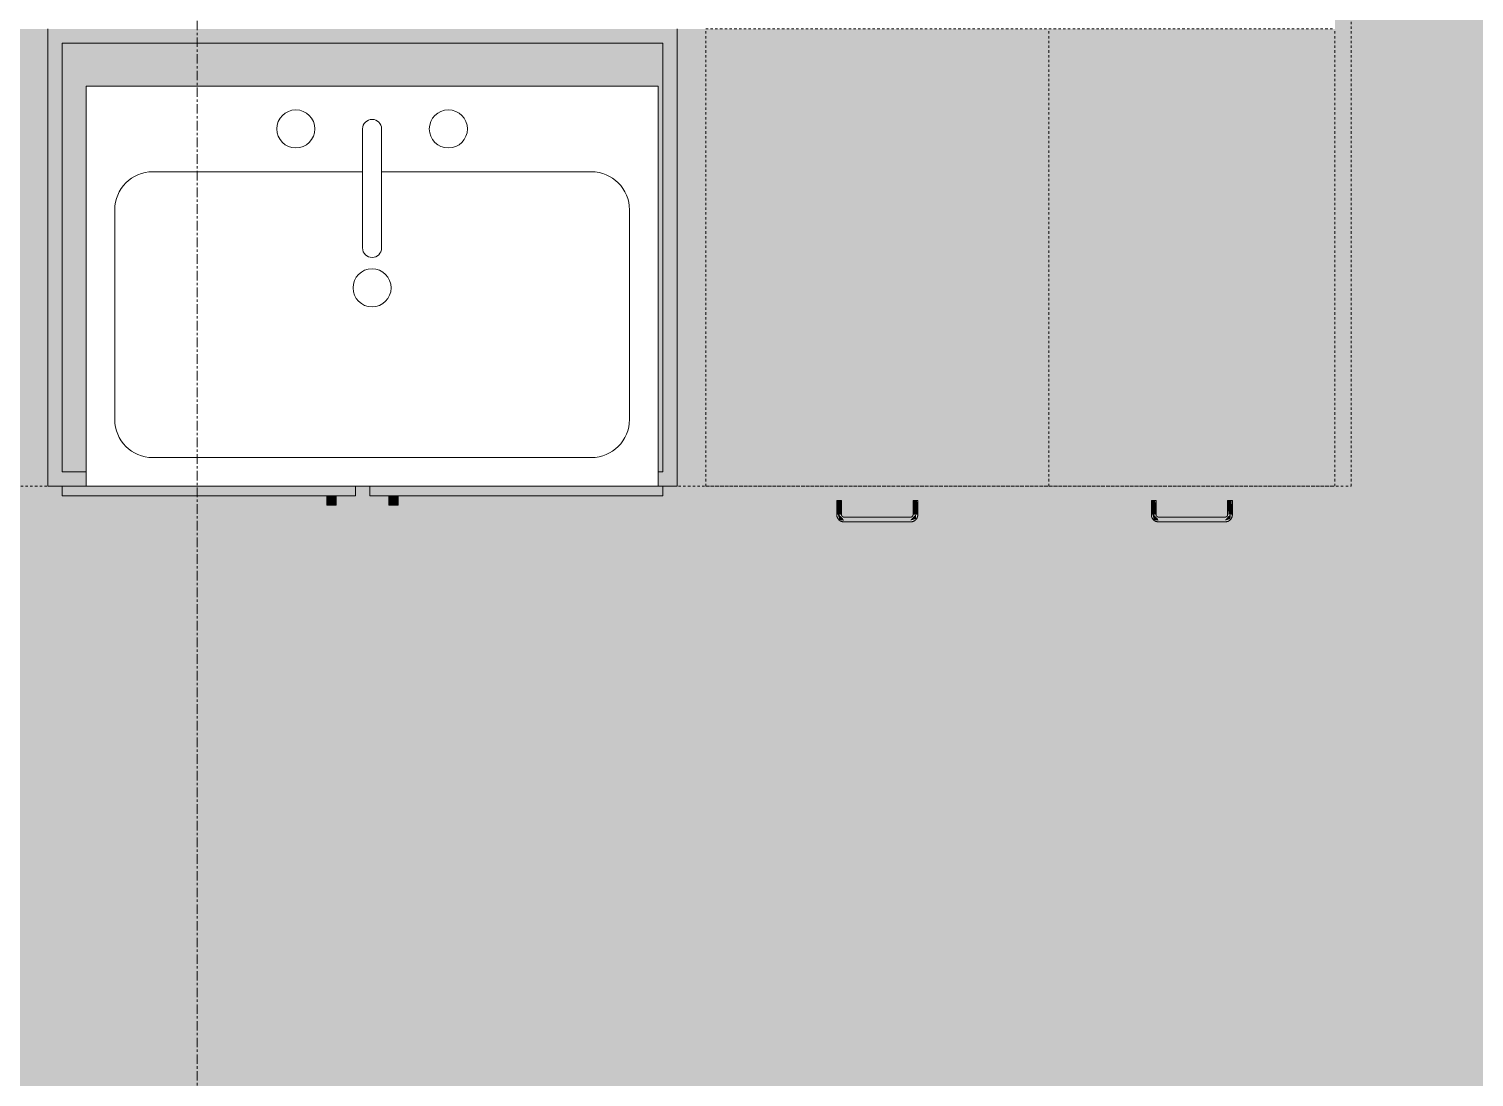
# Model space of a CAD drawing. Header units: inches. Extents: x -4218 to -1814, y 9706 to 12426.
# Drawn here: x -2182.2 to -2106.3, y 10631.7 to 10686.8 of the extents above; entities that cross this region are included whole.
import ezdxf

# ---------------------------------------------------------------- set-up
doc = ezdxf.new("R2010")
doc.units = ezdxf.units.IN
doc.header["$MEASUREMENT"] = 0
doc.linetypes.add('Dash', pattern=[0.25, 0.125, -0.125])
doc.linetypes.add('Grid Line 1_2_', pattern=[0.875, 0.5, -0.125, 0.125, -0.125])
for name, color, linetype, lineweight in [('0-1', 7, 'Continuous', 5), ('0-2', 10, 'Continuous', 13), ('A-AREA-PATT-2', 9, 'Continuous', 9), ('P-SANR-FIXT-2', 7, 'Continuous', 9), ('Q-CASE', 31, 'Continuous', 9), ('Q-CASE-1', 9, 'Continuous', 9), ('Q-CASE-3', 7, 'Continuous', 9), ('Q-CASE-HDLN-1', 7, 'Dash', 9), ('Q-CASE-HDLN-2', 31, 'Continuous', 9), ('S-GRID-1', 1, 'Grid Line 1_2_', 9)]:
    doc.layers.add(name, color=color, linetype=linetype, lineweight=lineweight)

# ---------------------------------------------------------------- blocks, each defined once
blk = doc.blocks.new('Sink Kitchen-Single - 30_ x 21_-366345-FLOOR PLAN - 3RD FLOOR')
at = {"layer": 'P-SANR-FIXT-2'}
for p, q in [((15.618, 10.592), (-14.382, 10.592)), ((-14.382, 10.592), (-14.382, -10.408)), ((15.618, -10.408), (15.618, 10.592)), ((0.118, 8.342), (0.118, 2.092)), ((1.118, 8.342), (1.118, 2.092)), ((0.118, 6.092), (-10.882, 6.092)), ((12.118, 6.092), (1.118, 6.092)), ((-12.882, 4.092), (-12.882, -6.908)), ((14.118, -6.908), (14.118, 4.092)), ((-10.882, -8.908), (12.118, -8.908)), ((-14.382, -10.408), (15.618, -10.408))]:
    blk.add_line(p, q, dxfattribs=at)
for centre, radius, start, end in [((-3.382, 8.342), 1, 360, 180), ((4.618, 8.342), 1, 360, 180), ((-3.382, 8.342), 1, 180, 0), ((0.618, 8.342), 0.5, 360, 180), ((4.618, 8.342), 1, 180, 360), ((-10.882, 4.092), 2, 90, 180), ((12.118, 4.092), 2, 360, 90), ((0.618, 2.092), 0.5, 180, 0), ((0.618, 0), 1, 360, 180), ((0.618, 0), 1, 180, 0), ((-10.882, -6.908), 2, 180, 270), ((12.118, -6.908), 2, 270, 0)]:
    blk.add_arc(centre, radius, start, end, dxfattribs=at)
blk = doc.blocks.new('OD_CW_Countertop - OD_CW_Countertop-2488713-FLOOR PLAN - 3RD FLOOR')
at = {"layer": 'Q-CASE-HDLN-1'}
for p, q in [((138.273, -19.375), (138.273, 24)), ((0.738, -19.375), (138.273, -19.375))]:
    blk.add_line(p, q, dxfattribs=at)
blk = doc.blocks.new('Vanity Cabinet-Double Door - 33_-V117-FLOOR PLAN - 3RD FLOOR')
at = {"layer": 'Q-CASE-1'}
for points in [[(0.363, 24.5), (-15.012, 24.5), (-15.012, 24), (0.363, 24)], [(-1.137, 25), (-1.137, 24.5), (-0.637, 24.5), (-0.637, 25)], [(15.238, 24.5), (1.113, 24.5), (1.113, 24), (16.488, 24), (16.488, 24.5)], [(2.113, 25), (2.113, 24.5), (2.613, 24.5), (2.613, 25)], [(-15.762, 24), (-15.762, 0), (-15.012, 0.75), (-15.012, 23.25)], [(17.238, 24), (16.488, 23.25), (16.488, 0.75), (17.238, 0), (17.238, 23.25)], [(16.488, 23.25), (15.238, 23.25), (15.238, 3), (-14.762, 3), (-14.762, 23.25), (-15.012, 23.25), (-15.012, 0.75), (16.488, 0.75), (16.488, 16.332)], [(16.488, 0.75), (-15.012, 0.75), (-15.762, 0), (17.238, 0), (17.131, 0.107)]]:
    blk.add_hatch(color=256, dxfattribs=at).paths.add_polyline_path(points, flags=0)
h = blk.add_hatch(color=256, dxfattribs=at)
h.paths.add_polyline_path([(-14.762, 24), (-15.762, 24), (-15.012, 23.25), (-14.762, 23.25)], flags=0)
h.paths.add_polyline_path([(17.131, 24), (15.238, 24), (15.238, 23.25), (16.488, 23.25), (17.238, 24)], flags=0)
at = {"layer": 'Q-CASE-3'}
for p, q in [((-15.012, 24.5), (0.363, 24.5)), ((-15.012, 24.5), (-15.012, 24)), ((-1.137, 25), (-0.637, 25)), ((-1.137, 24.5), (-1.137, 25)), ((-0.637, 25), (-0.637, 24.5)), ((0.363, 24), (0.363, 24.5)), ((1.113, 24.5), (16.488, 24.5)), ((1.113, 24.5), (1.113, 24)), ((2.113, 25), (2.613, 25)), ((2.113, 24.5), (2.113, 25)), ((2.613, 25), (2.613, 24.5)), ((16.488, 24), (16.488, 24.5)), ((-15.762, 24), (-15.762, 0)), ((-14.762, 24), (-15.762, 24)), ((-14.762, 24), (-15.762, 24)), ((-15.762, 24), (-15.762, 0)), ((17.238, 24), (15.238, 24)), ((17.238, 24), (15.238, 24)), ((17.238, 0), (17.238, 24)), ((17.238, 0), (17.238, 24)), ((-14.762, 23.25), (-15.012, 23.25)), ((-15.012, 23.25), (-15.012, 0.75)), ((16.488, 23.25), (15.238, 23.25)), ((16.488, 0.75), (16.488, 23.25)), ((-15.012, 0.75), (16.488, 0.75))]:
    blk.add_line(p, q, dxfattribs=at)
blk = doc.blocks.new('Drawer_Base_Cabinet_3_drawer_12205 - 18_-V118-FLOOR PLAN - 3RD FLOOR')
at = {"layer": 'Q-CASE'}
for points in [[(-1.012, 25.812), (-1.286, 25.72), (-1.295, 25.5), (-1.23, 25.528), (-1.012, 25.75), (-1.012, 25.782)], [(1.922, 25.875), (-1.012, 25.838), (-1.012, 25.625), (2.488, 25.662), (2.488, 25.875), (2.138, 25.875)], [(2.488, 25.812), (2.516, 25.717), (2.738, 25.5), (2.8, 25.5), (2.738, 25.768), (2.648, 25.784)], [(-1.325, 25.5), (-1.383, 25.5), (-1.351, 24.75), (-1.142, 24.75), (-1.174, 25.5), (-1.295, 25.5)], [(2.858, 25.5), (2.617, 25.5), (2.649, 24.75), (2.858, 24.75), (2.858, 25.402)]]:
    blk.add_hatch(color=256, dxfattribs=at).paths.add_polyline_path(points, flags=0)
at = {"layer": 'Q-CASE-HDLN-1'}
for p, q in [((9.738, 24), (-8.262, 24)), ((-8.262, 24), (-8.262, 0)), ((9.738, 24), (9.738, 0)), ((9.738, 0), (-8.262, 0))]:
    blk.add_line(p, q, dxfattribs=at)
at = {"layer": 'Q-CASE-HDLN-2'}
for p, q in [((2.488, 25.875), (-1.012, 25.875)), ((-1.387, 25.5), (-1.387, 24.75)), ((-1.387, 25.5), (-1.387, 24.75)), ((-1.387, 25.5), (-1.387, 24.75)), ((-1.137, 24.75), (-1.137, 25.5)), ((-1.137, 24.75), (-1.137, 25.5)), ((-1.137, 24.75), (-1.137, 25.5)), ((-1.012, 25.625), (2.488, 25.625)), ((2.613, 25.5), (2.613, 24.75)), ((2.613, 25.5), (2.613, 24.75)), ((2.613, 25.5), (2.613, 24.75)), ((2.863, 24.75), (2.863, 25.5)), ((2.863, 24.75), (2.863, 25.5)), ((2.863, 24.75), (2.863, 25.5)), ((-1.387, 24.75), (-1.383, 24.75)), ((-1.383, 24.75), (-1.387, 24.75)), ((-1.387, 24.75), (-1.383, 24.75)), ((-1.383, 24.75), (-1.387, 24.75)), ((-1.387, 24.75), (-1.383, 24.75)), ((-1.137, 24.75), (-1.387, 24.75)), ((-1.142, 24.75), (-1.137, 24.75)), ((-1.137, 24.75), (-1.142, 24.75)), ((-1.142, 24.75), (-1.137, 24.75)), ((-1.137, 24.75), (-1.142, 24.75)), ((-1.142, 24.75), (-1.137, 24.75)), ((2.617, 24.75), (2.613, 24.75)), ((2.613, 24.75), (2.617, 24.75)), ((2.617, 24.75), (2.613, 24.75)), ((2.613, 24.75), (2.617, 24.75)), ((2.863, 24.75), (2.613, 24.75)), ((2.613, 24.75), (2.617, 24.75)), ((2.863, 24.75), (2.858, 24.75)), ((2.858, 24.75), (2.863, 24.75)), ((2.863, 24.75), (2.858, 24.75)), ((2.858, 24.75), (2.863, 24.75)), ((2.858, 24.75), (2.863, 24.75))]:
    blk.add_line(p, q, dxfattribs=at)
at = {"layer": 'Q-CASE-HDLN-2', "flags": 128}
for points in [[(-1.012, 25.875), (-1.027, 25.875), (-1.042, 25.874), (-1.057, 25.872), (-1.072, 25.87), (-1.087, 25.868), (-1.101, 25.864), (-1.116, 25.86), (-1.13, 25.856), (-1.144, 25.851), (-1.158, 25.845), (-1.172, 25.839), (-1.185, 25.833), (-1.199, 25.825), (-1.211, 25.818), (-1.224, 25.81), (-1.236, 25.801), (-1.248, 25.792), (-1.26, 25.782), (-1.271, 25.772), (-1.281, 25.761), (-1.292, 25.75), (-1.301, 25.739), (-1.311, 25.727), (-1.319, 25.715), (-1.328, 25.703), (-1.336, 25.69), (-1.343, 25.677), (-1.35, 25.663), (-1.356, 25.65), (-1.362, 25.636), (-1.367, 25.622), (-1.372, 25.608), (-1.376, 25.593), (-1.379, 25.578), (-1.382, 25.564), (-1.384, 25.549), (-1.386, 25.534), (-1.387, 25.519), (-1.387, 25.504), (-1.387, 25.5)], [(-1.012, 25.875), (-1.027, 25.875), (-1.042, 25.874), (-1.057, 25.872), (-1.072, 25.87), (-1.087, 25.868), (-1.101, 25.864), (-1.116, 25.86), (-1.13, 25.856), (-1.144, 25.851), (-1.158, 25.845), (-1.172, 25.839), (-1.185, 25.833), (-1.199, 25.825), (-1.211, 25.818), (-1.224, 25.81), (-1.236, 25.801), (-1.248, 25.792), (-1.26, 25.782), (-1.271, 25.772)], [(-1.012, 25.875), (-1.027, 25.875), (-1.042, 25.874), (-1.057, 25.872), (-1.072, 25.87), (-1.087, 25.868), (-1.101, 25.864), (-1.116, 25.86), (-1.13, 25.856), (-1.144, 25.851), (-1.158, 25.845), (-1.172, 25.839), (-1.185, 25.833), (-1.199, 25.825), (-1.211, 25.818), (-1.224, 25.81), (-1.236, 25.801), (-1.248, 25.792), (-1.26, 25.782), (-1.271, 25.772)], [(2.738, 25.779), (2.727, 25.789), (2.715, 25.798), (2.703, 25.807), (2.69, 25.816), (2.678, 25.823), (2.664, 25.831), (2.651, 25.838), (2.637, 25.844), (2.624, 25.85), (2.61, 25.855), (2.595, 25.859), (2.581, 25.863), (2.566, 25.867), (2.551, 25.87), (2.537, 25.872), (2.522, 25.873), (2.507, 25.875), (2.492, 25.875), (2.488, 25.875)], [(2.738, 25.779), (2.727, 25.789), (2.715, 25.798), (2.703, 25.807), (2.69, 25.816), (2.678, 25.823), (2.664, 25.831), (2.651, 25.838), (2.637, 25.844), (2.624, 25.85), (2.61, 25.855), (2.595, 25.859), (2.581, 25.863), (2.566, 25.867), (2.551, 25.87), (2.537, 25.872), (2.522, 25.873), (2.507, 25.875), (2.492, 25.875), (2.488, 25.875)], [(2.863, 25.5), (2.862, 25.515), (2.862, 25.53), (2.86, 25.545), (2.858, 25.56), (2.855, 25.575), (2.852, 25.589), (2.848, 25.604), (2.844, 25.618), (2.839, 25.632), (2.833, 25.646), (2.827, 25.66), (2.82, 25.673), (2.813, 25.686), (2.805, 25.699), (2.797, 25.712), (2.788, 25.724), (2.779, 25.736), (2.77, 25.747), (2.76, 25.758), (2.749, 25.769), (2.738, 25.779), (2.727, 25.789), (2.715, 25.798), (2.703, 25.807), (2.69, 25.816), (2.678, 25.823), (2.664, 25.831), (2.651, 25.838), (2.637, 25.844), (2.624, 25.85), (2.61, 25.855), (2.595, 25.859), (2.581, 25.863), (2.566, 25.867), (2.551, 25.87), (2.537, 25.872), (2.522, 25.873), (2.507, 25.875), (2.492, 25.875), (2.488, 25.875)], [(-1.292, 25.75), (-1.301, 25.739), (-1.311, 25.727), (-1.319, 25.715), (-1.328, 25.703), (-1.336, 25.69), (-1.343, 25.677), (-1.35, 25.663), (-1.356, 25.65), (-1.362, 25.636), (-1.367, 25.622), (-1.372, 25.608), (-1.376, 25.593), (-1.379, 25.578), (-1.382, 25.564), (-1.384, 25.549), (-1.386, 25.534), (-1.387, 25.519), (-1.387, 25.504), (-1.387, 25.5)], [(-1.292, 25.75), (-1.301, 25.739), (-1.311, 25.727), (-1.319, 25.715), (-1.328, 25.703), (-1.336, 25.69), (-1.343, 25.677), (-1.35, 25.663), (-1.356, 25.65), (-1.362, 25.636), (-1.367, 25.622), (-1.372, 25.608), (-1.376, 25.593), (-1.379, 25.578), (-1.382, 25.564), (-1.384, 25.549), (-1.386, 25.534), (-1.387, 25.519), (-1.387, 25.504), (-1.387, 25.5)], [(-1.137, 25.5), (-1.137, 25.505), (-1.137, 25.51), (-1.136, 25.515), (-1.136, 25.52), (-1.135, 25.525), (-1.134, 25.53), (-1.132, 25.535), (-1.131, 25.539), (-1.129, 25.544), (-1.127, 25.549), (-1.125, 25.553), (-1.123, 25.558), (-1.121, 25.562), (-1.118, 25.566), (-1.115, 25.571), (-1.113, 25.575), (-1.109, 25.579), (-1.106, 25.582), (-1.103, 25.586), (-1.099, 25.59), (-1.096, 25.593), (-1.092, 25.596), (-1.088, 25.599), (-1.084, 25.602), (-1.08, 25.605), (-1.076, 25.608), (-1.071, 25.61), (-1.067, 25.613), (-1.062, 25.615), (-1.058, 25.617), (-1.053, 25.618), (-1.048, 25.62), (-1.043, 25.621), (-1.038, 25.622), (-1.034, 25.623), (-1.029, 25.624), (-1.024, 25.624), (-1.019, 25.625), (-1.014, 25.625)], [(-1.137, 25.5), (-1.137, 25.505), (-1.137, 25.51), (-1.136, 25.515), (-1.136, 25.52), (-1.135, 25.525), (-1.134, 25.53), (-1.132, 25.535), (-1.131, 25.539), (-1.129, 25.544), (-1.127, 25.549), (-1.125, 25.553), (-1.123, 25.558), (-1.121, 25.562), (-1.118, 25.566), (-1.115, 25.571), (-1.113, 25.575), (-1.109, 25.579), (-1.106, 25.582), (-1.103, 25.586), (-1.099, 25.59), (-1.096, 25.593), (-1.092, 25.596), (-1.088, 25.599), (-1.084, 25.602), (-1.08, 25.605), (-1.076, 25.608), (-1.071, 25.61), (-1.067, 25.613), (-1.062, 25.615), (-1.058, 25.617), (-1.053, 25.618), (-1.048, 25.62), (-1.043, 25.621), (-1.038, 25.622), (-1.034, 25.623), (-1.029, 25.624), (-1.024, 25.624), (-1.019, 25.625), (-1.014, 25.625)], [(-1.137, 25.5), (-1.137, 25.505), (-1.137, 25.51), (-1.136, 25.515), (-1.136, 25.52), (-1.135, 25.525), (-1.134, 25.53), (-1.132, 25.535), (-1.131, 25.539), (-1.129, 25.544), (-1.127, 25.549), (-1.125, 25.553), (-1.123, 25.558), (-1.121, 25.562), (-1.118, 25.566), (-1.115, 25.571), (-1.113, 25.575), (-1.109, 25.579), (-1.106, 25.582), (-1.103, 25.586), (-1.099, 25.59), (-1.096, 25.593), (-1.092, 25.596), (-1.088, 25.599), (-1.084, 25.602), (-1.08, 25.605), (-1.076, 25.608), (-1.071, 25.61), (-1.067, 25.613), (-1.062, 25.615), (-1.058, 25.617), (-1.053, 25.618), (-1.048, 25.62), (-1.043, 25.621), (-1.038, 25.622), (-1.034, 25.623), (-1.029, 25.624), (-1.024, 25.624), (-1.019, 25.625), (-1.014, 25.625), (-1.012, 25.625)], [(2.488, 25.625), (2.493, 25.625), (2.498, 25.625), (2.503, 25.624), (2.508, 25.623), (2.513, 25.623), (2.517, 25.621), (2.522, 25.62), (2.527, 25.619), (2.532, 25.617), (2.536, 25.615), (2.541, 25.613), (2.545, 25.611), (2.55, 25.608), (2.554, 25.606), (2.558, 25.603), (2.562, 25.6), (2.566, 25.597), (2.57, 25.594), (2.574, 25.591), (2.577, 25.587), (2.581, 25.583), (2.584, 25.58), (2.587, 25.576), (2.59, 25.572), (2.593, 25.568), (2.596, 25.563), (2.598, 25.559), (2.6, 25.554), (2.602, 25.55), (2.604, 25.545), (2.606, 25.541), (2.607, 25.536), (2.609, 25.531), (2.61, 25.526), (2.611, 25.521), (2.612, 25.516), (2.612, 25.511), (2.613, 25.506), (2.613, 25.501), (2.613, 25.5)], [(2.488, 25.625), (2.493, 25.625), (2.498, 25.625), (2.503, 25.624), (2.508, 25.623), (2.513, 25.623), (2.517, 25.621), (2.522, 25.62), (2.527, 25.619), (2.532, 25.617), (2.536, 25.615), (2.541, 25.613), (2.545, 25.611), (2.55, 25.608), (2.554, 25.606), (2.558, 25.603), (2.562, 25.6), (2.566, 25.597), (2.57, 25.594), (2.574, 25.591), (2.577, 25.587), (2.581, 25.583), (2.584, 25.58), (2.587, 25.576), (2.59, 25.572), (2.593, 25.568), (2.596, 25.563), (2.598, 25.559), (2.6, 25.554), (2.602, 25.55), (2.604, 25.545), (2.606, 25.541), (2.607, 25.536), (2.609, 25.531), (2.61, 25.526), (2.611, 25.521), (2.612, 25.516), (2.612, 25.511), (2.613, 25.506), (2.613, 25.501), (2.613, 25.5)], [(2.488, 25.625), (2.493, 25.625), (2.498, 25.625), (2.503, 25.624), (2.508, 25.623), (2.513, 25.623), (2.517, 25.621), (2.522, 25.62), (2.527, 25.619), (2.532, 25.617), (2.536, 25.615), (2.541, 25.613), (2.545, 25.611), (2.55, 25.608), (2.554, 25.606), (2.558, 25.603), (2.562, 25.6), (2.566, 25.597), (2.57, 25.594), (2.574, 25.591), (2.577, 25.587), (2.581, 25.583), (2.584, 25.58), (2.587, 25.576), (2.59, 25.572), (2.593, 25.568), (2.596, 25.563), (2.598, 25.559), (2.6, 25.554), (2.602, 25.55), (2.604, 25.545), (2.606, 25.541), (2.607, 25.536), (2.609, 25.531), (2.61, 25.526), (2.611, 25.521), (2.612, 25.516), (2.612, 25.511), (2.613, 25.506), (2.613, 25.501), (2.613, 25.5)], [(2.863, 25.5), (2.862, 25.515), (2.862, 25.53), (2.86, 25.545), (2.858, 25.56), (2.855, 25.575), (2.852, 25.589), (2.848, 25.604), (2.844, 25.618), (2.839, 25.632), (2.833, 25.646), (2.827, 25.66), (2.82, 25.673), (2.813, 25.686), (2.805, 25.699), (2.797, 25.712), (2.788, 25.724), (2.779, 25.736), (2.77, 25.747), (2.76, 25.758)], [(2.863, 25.5), (2.862, 25.515), (2.862, 25.53), (2.86, 25.545), (2.858, 25.56), (2.855, 25.575), (2.852, 25.589), (2.848, 25.604), (2.844, 25.618), (2.839, 25.632), (2.833, 25.646), (2.827, 25.66), (2.82, 25.673), (2.813, 25.686), (2.805, 25.699), (2.797, 25.712), (2.788, 25.724), (2.779, 25.736), (2.77, 25.747), (2.76, 25.758)]]:
    blk.add_lwpolyline(points, dxfattribs=at)
blk = doc.blocks.new('Drawer_Base_Cabinet_3_drawer_12205 - 15_-V119-FLOOR PLAN - 3RD FLOOR')
at = {"layer": 'Q-CASE'}
for points in [[(-1.012, 25.812), (-1.286, 25.72), (-1.295, 25.5), (-1.23, 25.528), (-1.012, 25.75), (-1.012, 25.782)], [(1.538, 25.875), (-1.012, 25.838), (-1.012, 25.625), (2.488, 25.662), (2.488, 25.875), (2.138, 25.875)], [(2.488, 25.812), (2.516, 25.717), (2.738, 25.5), (2.8, 25.5), (2.738, 25.768), (2.648, 25.784)], [(-1.325, 25.5), (-1.383, 25.5), (-1.351, 24.75), (-1.142, 24.75), (-1.174, 25.5), (-1.295, 25.5)], [(2.858, 25.5), (2.617, 25.5), (2.649, 24.75), (2.858, 24.75), (2.858, 25.402)]]:
    blk.add_hatch(color=256, dxfattribs=at).paths.add_polyline_path(points, flags=0)
at = {"layer": 'Q-CASE-HDLN-1'}
for p, q in [((8.238, 24), (-6.762, 24)), ((-6.762, 24), (-6.762, 0)), ((8.238, 24), (8.238, 0)), ((8.238, 0), (-6.762, 0))]:
    blk.add_line(p, q, dxfattribs=at)
at = {"layer": 'Q-CASE-HDLN-2'}
for p, q in [((2.488, 25.875), (-1.012, 25.875)), ((-1.387, 25.5), (-1.387, 24.75)), ((-1.387, 25.5), (-1.387, 24.75)), ((-1.387, 25.5), (-1.387, 24.75)), ((-1.137, 24.75), (-1.137, 25.5)), ((-1.137, 24.75), (-1.137, 25.5)), ((-1.137, 24.75), (-1.137, 25.5)), ((-1.012, 25.625), (2.488, 25.625)), ((2.613, 25.5), (2.613, 24.75)), ((2.613, 25.5), (2.613, 24.75)), ((2.613, 25.5), (2.613, 24.75)), ((2.863, 24.75), (2.863, 25.5)), ((2.863, 24.75), (2.863, 25.5)), ((2.863, 24.75), (2.863, 25.5)), ((-1.387, 24.75), (-1.383, 24.75)), ((-1.383, 24.75), (-1.387, 24.75)), ((-1.387, 24.75), (-1.383, 24.75)), ((-1.383, 24.75), (-1.387, 24.75)), ((-1.387, 24.75), (-1.383, 24.75)), ((-1.137, 24.75), (-1.387, 24.75)), ((-1.142, 24.75), (-1.137, 24.75)), ((-1.137, 24.75), (-1.142, 24.75)), ((-1.142, 24.75), (-1.137, 24.75)), ((-1.137, 24.75), (-1.142, 24.75)), ((-1.142, 24.75), (-1.137, 24.75)), ((2.617, 24.75), (2.613, 24.75)), ((2.613, 24.75), (2.617, 24.75)), ((2.617, 24.75), (2.613, 24.75)), ((2.613, 24.75), (2.617, 24.75)), ((2.863, 24.75), (2.613, 24.75)), ((2.613, 24.75), (2.617, 24.75)), ((2.863, 24.75), (2.858, 24.75)), ((2.858, 24.75), (2.863, 24.75)), ((2.863, 24.75), (2.858, 24.75)), ((2.858, 24.75), (2.863, 24.75)), ((2.858, 24.75), (2.863, 24.75))]:
    blk.add_line(p, q, dxfattribs=at)
at = {"layer": 'Q-CASE-HDLN-2', "flags": 128}
for points in [[(-1.012, 25.875), (-1.027, 25.875), (-1.042, 25.874), (-1.057, 25.872), (-1.072, 25.87), (-1.087, 25.868), (-1.101, 25.864), (-1.116, 25.86), (-1.13, 25.856), (-1.144, 25.851), (-1.158, 25.845), (-1.172, 25.839), (-1.185, 25.833), (-1.199, 25.825), (-1.211, 25.818), (-1.224, 25.81), (-1.236, 25.801), (-1.248, 25.792), (-1.26, 25.782), (-1.271, 25.772), (-1.281, 25.761), (-1.292, 25.75), (-1.301, 25.739), (-1.311, 25.727), (-1.319, 25.715), (-1.328, 25.703), (-1.336, 25.69), (-1.343, 25.677), (-1.35, 25.663), (-1.356, 25.65), (-1.362, 25.636), (-1.367, 25.622), (-1.372, 25.608), (-1.376, 25.593), (-1.379, 25.578), (-1.382, 25.564), (-1.384, 25.549), (-1.386, 25.534), (-1.387, 25.519), (-1.387, 25.504), (-1.387, 25.5)], [(-1.012, 25.875), (-1.027, 25.875), (-1.042, 25.874), (-1.057, 25.872), (-1.072, 25.87), (-1.087, 25.868), (-1.101, 25.864), (-1.116, 25.86), (-1.13, 25.856), (-1.144, 25.851), (-1.158, 25.845), (-1.172, 25.839), (-1.185, 25.833), (-1.199, 25.825), (-1.211, 25.818), (-1.224, 25.81), (-1.236, 25.801), (-1.248, 25.792), (-1.26, 25.782), (-1.271, 25.772)], [(-1.012, 25.875), (-1.027, 25.875), (-1.042, 25.874), (-1.057, 25.872), (-1.072, 25.87), (-1.087, 25.868), (-1.101, 25.864), (-1.116, 25.86), (-1.13, 25.856), (-1.144, 25.851), (-1.158, 25.845), (-1.172, 25.839), (-1.185, 25.833), (-1.199, 25.825), (-1.211, 25.818), (-1.224, 25.81), (-1.236, 25.801), (-1.248, 25.792), (-1.26, 25.782), (-1.271, 25.772)], [(2.738, 25.779), (2.727, 25.789), (2.715, 25.798), (2.703, 25.807), (2.69, 25.816), (2.678, 25.823), (2.664, 25.831), (2.651, 25.838), (2.637, 25.844), (2.624, 25.85), (2.61, 25.855), (2.595, 25.859), (2.581, 25.863), (2.566, 25.867), (2.551, 25.87), (2.537, 25.872), (2.522, 25.873), (2.507, 25.875), (2.492, 25.875), (2.488, 25.875)], [(2.738, 25.779), (2.727, 25.789), (2.715, 25.798), (2.703, 25.807), (2.69, 25.816), (2.678, 25.823), (2.664, 25.831), (2.651, 25.838), (2.637, 25.844), (2.624, 25.85), (2.61, 25.855), (2.595, 25.859), (2.581, 25.863), (2.566, 25.867), (2.551, 25.87), (2.537, 25.872), (2.522, 25.873), (2.507, 25.875), (2.492, 25.875), (2.488, 25.875)], [(2.863, 25.5), (2.862, 25.515), (2.862, 25.53), (2.86, 25.545), (2.858, 25.56), (2.855, 25.575), (2.852, 25.589), (2.848, 25.604), (2.844, 25.618), (2.839, 25.632), (2.833, 25.646), (2.827, 25.66), (2.82, 25.673), (2.813, 25.686), (2.805, 25.699), (2.797, 25.712), (2.788, 25.724), (2.779, 25.736), (2.77, 25.747), (2.76, 25.758), (2.749, 25.769), (2.738, 25.779), (2.727, 25.789), (2.715, 25.798), (2.703, 25.807), (2.69, 25.816), (2.678, 25.823), (2.664, 25.831), (2.651, 25.838), (2.637, 25.844), (2.624, 25.85), (2.61, 25.855), (2.595, 25.859), (2.581, 25.863), (2.566, 25.867), (2.551, 25.87), (2.537, 25.872), (2.522, 25.873), (2.507, 25.875), (2.492, 25.875), (2.488, 25.875)], [(-1.292, 25.75), (-1.301, 25.739), (-1.311, 25.727), (-1.319, 25.715), (-1.328, 25.703), (-1.336, 25.69), (-1.343, 25.677), (-1.35, 25.663), (-1.356, 25.65), (-1.362, 25.636), (-1.367, 25.622), (-1.372, 25.608), (-1.376, 25.593), (-1.379, 25.578), (-1.382, 25.564), (-1.384, 25.549), (-1.386, 25.534), (-1.387, 25.519), (-1.387, 25.504), (-1.387, 25.5)], [(-1.292, 25.75), (-1.301, 25.739), (-1.311, 25.727), (-1.319, 25.715), (-1.328, 25.703), (-1.336, 25.69), (-1.343, 25.677), (-1.35, 25.663), (-1.356, 25.65), (-1.362, 25.636), (-1.367, 25.622), (-1.372, 25.608), (-1.376, 25.593), (-1.379, 25.578), (-1.382, 25.564), (-1.384, 25.549), (-1.386, 25.534), (-1.387, 25.519), (-1.387, 25.504), (-1.387, 25.5)], [(-1.137, 25.5), (-1.137, 25.505), (-1.137, 25.51), (-1.136, 25.515), (-1.136, 25.52), (-1.135, 25.525), (-1.134, 25.53), (-1.132, 25.535), (-1.131, 25.539), (-1.129, 25.544), (-1.127, 25.549), (-1.125, 25.553), (-1.123, 25.558), (-1.121, 25.562), (-1.118, 25.566), (-1.115, 25.571), (-1.113, 25.575), (-1.109, 25.579), (-1.106, 25.582), (-1.103, 25.586), (-1.099, 25.59), (-1.096, 25.593), (-1.092, 25.596), (-1.088, 25.599), (-1.084, 25.602), (-1.08, 25.605), (-1.076, 25.608), (-1.071, 25.61), (-1.067, 25.613), (-1.062, 25.615), (-1.058, 25.617), (-1.053, 25.618), (-1.048, 25.62), (-1.043, 25.621), (-1.038, 25.622), (-1.034, 25.623), (-1.029, 25.624), (-1.024, 25.624), (-1.019, 25.625), (-1.014, 25.625)], [(-1.137, 25.5), (-1.137, 25.505), (-1.137, 25.51), (-1.136, 25.515), (-1.136, 25.52), (-1.135, 25.525), (-1.134, 25.53), (-1.132, 25.535), (-1.131, 25.539), (-1.129, 25.544), (-1.127, 25.549), (-1.125, 25.553), (-1.123, 25.558), (-1.121, 25.562), (-1.118, 25.566), (-1.115, 25.571), (-1.113, 25.575), (-1.109, 25.579), (-1.106, 25.582), (-1.103, 25.586), (-1.099, 25.59), (-1.096, 25.593), (-1.092, 25.596), (-1.088, 25.599), (-1.084, 25.602), (-1.08, 25.605), (-1.076, 25.608), (-1.071, 25.61), (-1.067, 25.613), (-1.062, 25.615), (-1.058, 25.617), (-1.053, 25.618), (-1.048, 25.62), (-1.043, 25.621), (-1.038, 25.622), (-1.034, 25.623), (-1.029, 25.624), (-1.024, 25.624), (-1.019, 25.625), (-1.014, 25.625)], [(-1.137, 25.5), (-1.137, 25.505), (-1.137, 25.51), (-1.136, 25.515), (-1.136, 25.52), (-1.135, 25.525), (-1.134, 25.53), (-1.132, 25.535), (-1.131, 25.539), (-1.129, 25.544), (-1.127, 25.549), (-1.125, 25.553), (-1.123, 25.558), (-1.121, 25.562), (-1.118, 25.566), (-1.115, 25.571), (-1.113, 25.575), (-1.109, 25.579), (-1.106, 25.582), (-1.103, 25.586), (-1.099, 25.59), (-1.096, 25.593), (-1.092, 25.596), (-1.088, 25.599), (-1.084, 25.602), (-1.08, 25.605), (-1.076, 25.608), (-1.071, 25.61), (-1.067, 25.613), (-1.062, 25.615), (-1.058, 25.617), (-1.053, 25.618), (-1.048, 25.62), (-1.043, 25.621), (-1.038, 25.622), (-1.034, 25.623), (-1.029, 25.624), (-1.024, 25.624), (-1.019, 25.625), (-1.014, 25.625), (-1.012, 25.625)], [(2.488, 25.625), (2.493, 25.625), (2.498, 25.625), (2.503, 25.624), (2.508, 25.623), (2.513, 25.623), (2.517, 25.621), (2.522, 25.62), (2.527, 25.619), (2.532, 25.617), (2.536, 25.615), (2.541, 25.613), (2.545, 25.611), (2.55, 25.608), (2.554, 25.606), (2.558, 25.603), (2.562, 25.6), (2.566, 25.597), (2.57, 25.594), (2.574, 25.591), (2.577, 25.587), (2.581, 25.583), (2.584, 25.58), (2.587, 25.576), (2.59, 25.572), (2.593, 25.568), (2.596, 25.563), (2.598, 25.559), (2.6, 25.554), (2.602, 25.55), (2.604, 25.545), (2.606, 25.541), (2.607, 25.536), (2.609, 25.531), (2.61, 25.526), (2.611, 25.521), (2.612, 25.516), (2.612, 25.511), (2.613, 25.506), (2.613, 25.501), (2.613, 25.5)], [(2.488, 25.625), (2.493, 25.625), (2.498, 25.625), (2.503, 25.624), (2.508, 25.623), (2.513, 25.623), (2.517, 25.621), (2.522, 25.62), (2.527, 25.619), (2.532, 25.617), (2.536, 25.615), (2.541, 25.613), (2.545, 25.611), (2.55, 25.608), (2.554, 25.606), (2.558, 25.603), (2.562, 25.6), (2.566, 25.597), (2.57, 25.594), (2.574, 25.591), (2.577, 25.587), (2.581, 25.583), (2.584, 25.58), (2.587, 25.576), (2.59, 25.572), (2.593, 25.568), (2.596, 25.563), (2.598, 25.559), (2.6, 25.554), (2.602, 25.55), (2.604, 25.545), (2.606, 25.541), (2.607, 25.536), (2.609, 25.531), (2.61, 25.526), (2.611, 25.521), (2.612, 25.516), (2.612, 25.511), (2.613, 25.506), (2.613, 25.501), (2.613, 25.5)], [(2.488, 25.625), (2.493, 25.625), (2.498, 25.625), (2.503, 25.624), (2.508, 25.623), (2.513, 25.623), (2.517, 25.621), (2.522, 25.62), (2.527, 25.619), (2.532, 25.617), (2.536, 25.615), (2.541, 25.613), (2.545, 25.611), (2.55, 25.608), (2.554, 25.606), (2.558, 25.603), (2.562, 25.6), (2.566, 25.597), (2.57, 25.594), (2.574, 25.591), (2.577, 25.587), (2.581, 25.583), (2.584, 25.58), (2.587, 25.576), (2.59, 25.572), (2.593, 25.568), (2.596, 25.563), (2.598, 25.559), (2.6, 25.554), (2.602, 25.55), (2.604, 25.545), (2.606, 25.541), (2.607, 25.536), (2.609, 25.531), (2.61, 25.526), (2.611, 25.521), (2.612, 25.516), (2.612, 25.511), (2.613, 25.506), (2.613, 25.501), (2.613, 25.5)], [(2.863, 25.5), (2.862, 25.515), (2.862, 25.53), (2.86, 25.545), (2.858, 25.56), (2.855, 25.575), (2.852, 25.589), (2.848, 25.604), (2.844, 25.618), (2.839, 25.632), (2.833, 25.646), (2.827, 25.66), (2.82, 25.673), (2.813, 25.686), (2.805, 25.699), (2.797, 25.712), (2.788, 25.724), (2.779, 25.736), (2.77, 25.747), (2.76, 25.758)], [(2.863, 25.5), (2.862, 25.515), (2.862, 25.53), (2.86, 25.545), (2.858, 25.56), (2.855, 25.575), (2.852, 25.589), (2.848, 25.604), (2.844, 25.618), (2.839, 25.632), (2.833, 25.646), (2.827, 25.66), (2.82, 25.673), (2.813, 25.686), (2.805, 25.699), (2.797, 25.712), (2.788, 25.724), (2.779, 25.736), (2.77, 25.747), (2.76, 25.758)]]:
    blk.add_lwpolyline(points, dxfattribs=at)
blk = doc.blocks.new('CTR - 1st Phase - Unit Layouts_rvt-1-FLOOR PLAN - 3RD FLOOR')
at = {"layer": '0-2'}
for name, p in [('OD_CW_Countertop - OD_CW_Countertop-2488713-FLOOR PLAN - 3RD FLOOR', (-2251.072, 10682.13)), ('Sink Kitchen-Single - 30_ x 21_-366345-FLOOR PLAN - 3RD FLOOR', (-2164.77, 10673.163))]:
    blk.add_blockref(name, p, dxfattribs=at)
at = {"layer": '0-2', "rotation": 180}
for name, p in [('Vanity Cabinet-Double Door - 33_-V117-FLOOR PLAN - 3RD FLOOR', (-2163.915, 10686.755)), ('Drawer_Base_Cabinet_3_drawer_12205 - 18_-V118-FLOOR PLAN - 3RD FLOOR', (-2136.915, 10686.755)), ('Drawer_Base_Cabinet_3_drawer_12205 - 15_-V119-FLOOR PLAN - 3RD FLOOR', (-2120.415, 10686.755))]:
    blk.add_blockref(name, p, dxfattribs=at)
blk = doc.blocks.new('CTR - 1st Phase - Shell_rvt-1-FLOOR PLAN - 3RD FLOOR')
at = {"layer": 'S-GRID-1'}
blk.add_line((-2173.324, 9836.18), (-2173.324, 12376.79), dxfattribs=at)

msp = doc.modelspace()

# ---------------------------------------------------------------- hatches: boundary and pattern name
at = {"layer": 'A-AREA-PATT-2'}
h = msp.add_hatch(color=256, dxfattribs=at)
h.paths.add_polyline_path([(-2432.2989, 10419.7894), (-2363.58911, 10419.7894), (-2363.58911, 10479.07682), (-2368.30029, 10483.788), (-2371.10685, 10480.98144), (-2370.57652, 10480.45111), (-2372.34429, 10478.68334), (-2372.87462, 10479.21367), (-2373.0514, 10479.0369), (-2375.43788, 10481.42338), (-2400.18662, 10456.67464), (-2399.21435, 10455.70237), (-2425.3773, 10429.53942), (-2423.96308, 10428.12521), (-2424.13986, 10427.94843), (-2423.60953, 10427.4181), (-2425.3773, 10425.65033), (-2425.90763, 10426.18066), (-2431.91804, 10420.17026)], flags=0)
h.paths.add_polyline_path([(-2484.20638, 10466.70108), (-2458.75054, 10492.15693), (-2457.5131, 10490.91949), (-2482.96894, 10465.46365)], flags=0)
h.paths.add_polyline_path([(-2358.83911, 10419.7894), (-2298.22277, 10419.7894), (-2298.22277, 10427.51562), (-2298.0958, 10428.48003), (-2297.72355, 10429.37873), (-2297.13139, 10430.15045), (-2296.35966, 10430.74262), (-2295.46097, 10431.11487), (-2294.42024, 10431.24184), (-2293.10821, 10431.24184), (-2293.45593, 10434.26562), (-2294.64768, 10435.26562), (-2295.21445, 10436.26562), (-2295.4824, 10437.26562), (-2295.6594, 10438.26942), (-2295.74655, 10439.26562), (-2295.57224, 10441.25801), (-2295.0343, 10443.26562), (-2294.30636, 10445.26562), (-2293.37375, 10447.26562), (-2291.98631, 10449.26562), (-2290.98631, 10450.26562), (-2290.12029, 10450.76562), (-2288.74655, 10451.26562), (-2287.74655, 10451.26562), (-2286.37281, 10450.76562), (-2285.50679, 10450.26562), (-2284.50679, 10449.26562), (-2283.11936, 10447.26562), (-2282.18674, 10445.26562), (-2281.4588, 10443.26562), (-2280.92086, 10441.25801), (-2280.74655, 10439.26562), (-2280.92086, 10437.77514), (-2281.0107, 10437.26562), (-2281.27865, 10436.26562), (-2281.84542, 10435.26562), (-2283.03717, 10434.26562), (-2283.38489, 10431.24184), (-2281.99655, 10431.24184), (-2280.92086, 10431.06878), (-2280.13344, 10430.74262), (-2279.33497, 10430.1156), (-2278.76955, 10429.37873), (-2278.3973, 10428.48003), (-2278.27033, 10427.51562), (-2278.27033, 10419.7894), (-2272.24655, 10419.7894), (-2272.24655, 10450.33604), (-2267.49655, 10450.33604), (-2267.49655, 10419.7894), (-2076.79874, 10419.7894), (-2076.79874, 10547.60491), (-2133.07461, 10547.60491), (-2133.07461, 10546.85491), (-2135.57461, 10546.85491), (-2135.57461, 10547.60491), (-2172.82461, 10547.60491), (-2172.82461, 10548.97991), (-2207.82461, 10548.97991), (-2207.82461, 10547.60491), (-2208.07461, 10547.60491), (-2208.07461, 10546.85491), (-2213.07461, 10546.85491), (-2213.07461, 10547.60491), (-2213.32461, 10547.60491), (-2213.32461, 10548.97991), (-2248.32461, 10548.97991), (-2248.32461, 10547.60491), (-2285.57461, 10547.60491), (-2285.57461, 10546.85491), (-2288.07461, 10546.85491), (-2288.07461, 10547.60491), (-2304.48338, 10547.60491), (-2306.37589, 10545.7124), (-2309.73465, 10549.07116), (-2268.0509, 10590.75491), (-2243.52574, 10590.75491), (-2243.52574, 10614.75491), (-2238.77574, 10614.75491), (-2238.77574, 10622.75491), (-2203.02574, 10622.75491), (-2203.02574, 10592.75491), (-2238.77574, 10592.75491), (-2238.77574, 10590.75491), (-2202.02574, 10590.75491), (-2202.02574, 10603.00491), (-2185.52574, 10603.00491), (-2185.52574, 10590.75491), (-2184.02574, 10590.75491), (-2184.02574, 10603.00491), (-2167.52574, 10603.00491), (-2167.52574, 10590.75491), (-2166.65763, 10590.75491), (-2166.65763, 10605.2431), (-2166.52574, 10605.2431), (-2166.53952, 10605.36121), (-2166.65763, 10605.36121), (-2166.65763, 10606.35425), (-2166.52574, 10606.35425), (-2166.52574, 10614.75491), (-2136.52574, 10614.75491), (-2136.52574, 10590.75491), (-2136.02574, 10590.75491), (-2136.02574, 10603.00491), (-2116.52574, 10603.00491), (-2116.52574, 10590.75491), (-2115.02574, 10590.75491), (-2115.02574, 10603.00491), (-2095.52574, 10603.00491), (-2095.52574, 10590.75491), (-2094.02574, 10590.75491), (-2094.02574, 10603.00491), (-2091.04874, 10603.00491), (-2091.04874, 10618.75491), (-2091.67374, 10618.79851), (-2091.67374, 10619.29798), (-2091.45736, 10619.34723), (-2091.29151, 10619.42028), (-2091.00922, 10619.45789), (-2090.92374, 10619.50491), (-2087.41948, 10619.50491), (-2087.38713, 10620.25491), (-2087.36124, 10620.25491), (-2087.3139, 10620.52007), (-2087.04874, 10620.5933), (-2087.04874, 10620.62991), (-2083.54874, 10620.5933), (-2083.54874, 10620.56741), (-2083.28086, 10620.50491), (-2083.21035, 10620.25491), (-2083.178, 10620.25491), (-2083.178, 10619.50491), (-2079.74426, 10619.47495), (-2079.61946, 10619.43107), (-2079.3437, 10619.3936), (-2079.15969, 10619.31045), (-2079.04874, 10619.25491), (-2079.04874, 10618.75491), (-2079.54874, 10618.75491), (-2079.54874, 10603.00491), (-2077.52574, 10603.00491), (-2077.52574, 10590.75491), (-2076.79874, 10590.75491), (-2076.79874, 10742.3769), (-2074.92374, 10742.3769), (-2074.92374, 10844.3894), (-2173.34171, 10844.3894), (-2173.34171, 10847.1394), (-2175.43624, 10847.1394), (-2175.43624, 10844.3894), (-2176.93624, 10844.3894), (-2176.93624, 10842.5144), (-2132.87076, 10842.5144), (-2132.87076, 10826.3894), (-2150.87076, 10826.3894), (-2150.87076, 10830.3894), (-2186.87076, 10830.3894), (-2186.87076, 10826.3894), (-2204.87076, 10826.3894), (-2204.87076, 10842.5144), (-2292.32374, 10842.5144), (-2292.32374, 10705.12991), (-2297.07374, 10705.12991), (-2297.07374, 10842.5144), (-2389.37374, 10842.5144), (-2389.37374, 10708.7644), (-2394.12374, 10708.7644), (-2394.12374, 10842.5144), (-2510.12374, 10842.5144), (-2510.12374, 10804.72807), (-2430.12374, 10804.72807), (-2430.12374, 10726.72807), (-2510.12374, 10726.72807), (-2510.12374, 10663.50491), (-2442.37374, 10663.50491), (-2442.37374, 10658.75491), (-2445.37374, 10658.75491), (-2445.37374, 10621.06279), (-2446.24874, 10621.06279), (-2446.24874, 10657.06279), (-2449.24874, 10657.06279), (-2449.24874, 10621.06279), (-2450.12374, 10621.06279), (-2450.12374, 10627.75491), (-2486.12374, 10627.75491), (-2486.12374, 10555.75491), (-2510.12374, 10555.75491), (-2510.12374, 10547.73113), (-2502.69752, 10547.73113), (-2501.7331, 10547.60416), (-2500.8344, 10547.23191), (-2500.06268, 10546.63975), (-2499.47051, 10545.86802), (-2499.09826, 10544.96933), (-2498.97129, 10543.9286), (-2498.97129, 10542.61657), (-2495.94752, 10542.96429), (-2494.94752, 10544.15604), (-2493.94752, 10544.72281), (-2492.69166, 10545.03587), (-2491.94371, 10545.16775), (-2490.94752, 10545.25491), (-2488.95513, 10545.0806), (-2486.94752, 10544.54266), (-2484.94752, 10543.81472), (-2482.94752, 10542.8821), (-2480.94752, 10541.49467), (-2479.94752, 10540.49467), (-2479.44752, 10539.62865), (-2478.94752, 10538.25491), (-2478.94752, 10537.25491), (-2479.44752, 10535.88117), (-2479.94752, 10535.01514), (-2480.94752, 10534.01514), (-2482.94752, 10532.62771), (-2484.95126, 10531.69374), (-2486.94752, 10530.96716), (-2488.95513, 10530.42922), (-2490.94752, 10530.25491), (-2492.43799, 10530.42922), (-2492.94752, 10530.51906), (-2493.94752, 10530.78701), (-2494.94752, 10531.35378), (-2495.94752, 10532.54553), (-2498.97129, 10532.89325), (-2498.97129, 10531.50491), (-2499.09826, 10530.54049), (-2499.47051, 10529.6418), (-2500.06268, 10528.87007), (-2500.8344, 10528.27791), (-2501.7331, 10527.90566), (-2502.69752, 10527.77869), (-2510.12374, 10527.77869), (-2510.12275, 10519.75491), (-2503.60651, 10513.23866), (-2506.96526, 10509.87991), (-2510.12374, 10513.03838), (-2510.12374, 10458.7894), (-2509.08863, 10458.7894), (-2482.48169, 10485.39633), (-2484.33785, 10487.25249), (-2480.97909, 10490.61125), (-2479.12294, 10488.75509), (-2450.8138, 10517.06423), (-2447.45504, 10513.70547), (-2489.3329, 10471.82761), (-2484.20638, 10466.70108), (-2485.5764, 10465.33106), (-2485.13446, 10464.88912), (-2486.59287, 10463.43072), (-2462.0209, 10438.85875), (-2460.5625, 10440.31716), (-2460.12056, 10439.87522), (-2458.75054, 10441.24524), (-2438.15555, 10420.65026), (-2429.26638, 10429.53942), (-2429.79671, 10430.06975), (-2428.02895, 10431.83752), (-2427.49862, 10431.30719), (-2427.32184, 10431.48397), (-2426.34957, 10430.51169), (-2401.60083, 10455.26043), (-2402.5731, 10456.2327), (-2376.23338, 10482.57243), (-2376.76371, 10483.10276), (-2374.99594, 10484.87053), (-2374.46561, 10484.3402), (-2335.19049, 10523.61531), (-2331.83173, 10520.25656), (-2334.71272, 10517.37557), (-2309.04818, 10491.71104), (-2267.49655, 10491.71104), (-2267.49655, 10486.33604), (-2272.24655, 10486.33604), (-2272.24655, 10486.96104), (-2311.0157, 10486.96104), (-2338.07147, 10514.01682), (-2364.94153, 10487.14676), (-2358.83911, 10481.04433), (-2358.83911, 10430.1156)], flags=0)
h.paths.add_polyline_path([(-2202.86006, 10420.05433), (-2202.86006, 10500.05433), (-2124.86006, 10500.05433), (-2124.86006, 10420.05433), (-2181.04601, 10420.05433)], flags=0)
h.paths.add_polyline_path([(-2223.7919, 10420.55433), (-2223.7919, 10438.55433), (-2205.7919, 10438.55433), (-2205.7919, 10420.55433)], flags=0)
h.paths.add_polyline_path([(-2121.86006, 10420.55433), (-2121.86006, 10438.55433), (-2103.86006, 10438.55433), (-2103.86006, 10420.55433), (-2113.51151, 10420.55433)], flags=0)
h.paths.add_polyline_path([(-2327.13959, 10422.6644), (-2341.82463, 10422.6644), (-2342.47168, 10422.74958), (-2343.07463, 10422.99933), (-2343.5924, 10423.39663), (-2343.98969, 10423.9144), (-2344.23944, 10424.51735), (-2344.32463, 10425.1644), (-2344.32463, 10436.66636), (-2344.21147, 10437.52587), (-2343.87972, 10438.3268), (-2343.35197, 10439.01457), (-2342.66419, 10439.54232), (-2341.82463, 10439.87916), (-2341.00376, 10439.98723), (-2328.13959, 10439.98723), (-2327.13959, 10439.82898), (-2326.38959, 10439.51832), (-2325.66472, 10438.9621), (-2325.1085, 10438.23723), (-2324.75885, 10437.3931), (-2324.63959, 10436.48723), (-2324.63959, 10425.1644), (-2324.72478, 10424.51735), (-2324.97453, 10423.9144), (-2325.37182, 10423.39663), (-2325.88959, 10422.99933), (-2326.49254, 10422.74958)], flags=0)
h.paths.add_polyline_path([(-2408.94755, 10526.99356), (-2421.55725, 10539.60326), (-2421.99919, 10539.16132), (-2425.35795, 10542.52008), (-2424.91601, 10542.96202), (-2450.12374, 10568.16974), (-2450.12374, 10587.06279), (-2445.37374, 10587.06279), (-2445.37374, 10570.13726), (-2408.94755, 10533.71107), (-2352.29874, 10590.35988), (-2352.29874, 10658.75491), (-2408.37374, 10658.75491), (-2408.37374, 10659.62991), (-2372.37374, 10659.62991), (-2372.37374, 10662.62991), (-2408.37374, 10662.62991), (-2408.37374, 10663.50491), (-2394.12374, 10663.50491), (-2394.12374, 10672.7644), (-2389.37374, 10672.7644), (-2389.37374, 10663.50491), (-2297.07374, 10663.50491), (-2297.07374, 10669.12991), (-2292.32374, 10669.12991), (-2292.32374, 10643.61737), (-2295.72208, 10640.21903), (-2295.19175, 10639.6887), (-2296.95951, 10637.92093), (-2297.48984, 10638.45126), (-2297.66662, 10638.27449), (-2298.63889, 10639.24676), (-2319.14499, 10618.74066), (-2318.17272, 10617.76839), (-2340.2698, 10595.6713), (-2339.73947, 10595.14097), (-2341.50724, 10593.37321), (-2342.03757, 10593.90354), (-2408.50561, 10527.4355)], flags=0)
h.paths.add_polyline_path([(-2250.32461, 10548.97991), (-2250.32461, 10550.35491), (-2213.32461, 10550.35491), (-2213.32461, 10552.35491), (-2213.07461, 10552.35491), (-2213.07461, 10553.10491), (-2208.07461, 10553.10491), (-2208.07461, 10552.35491), (-2207.82461, 10552.35491), (-2207.82461, 10550.35491), (-2170.82461, 10550.35491), (-2170.82461, 10548.97991), (-2135.82461, 10548.97991), (-2135.82461, 10552.35491), (-2135.57461, 10552.35491), (-2135.57461, 10553.10491), (-2133.07461, 10553.10491), (-2133.07461, 10552.35491), (-2108.72374, 10552.35491), (-2108.72374, 10586.00491), (-2266.08338, 10586.00491), (-2299.73338, 10552.35491), (-2288.07461, 10552.35491), (-2288.07461, 10553.10491), (-2285.57461, 10553.10491), (-2285.57044, 10552.35491), (-2285.32461, 10552.35491), (-2285.32461, 10548.97991), (-2271.91701, 10548.97991)], flags=0)
h.paths.add_polyline_path([(-2076.79874, 10552.35491), (-2076.79874, 10555.4519), (-2099.11124, 10555.4519), (-2099.11124, 10583.3269), (-2076.79874, 10583.3269), (-2076.79874, 10586.00491), (-2103.97374, 10586.00491), (-2103.97374, 10552.35491), (-2079.74426, 10552.35491)], flags=0)
h.paths.add_polyline_path([(-2347.54874, 10595.10988), (-2345.39633, 10597.26229), (-2345.92666, 10597.79262), (-2344.15889, 10599.56039), (-2343.62856, 10599.03006), (-2343.45178, 10599.20684), (-2341.0653, 10596.82035), (-2320.5592, 10617.32645), (-2321.53147, 10618.29872), (-2299.61116, 10640.21903), (-2301.02538, 10641.63324), (-2300.8486, 10641.81002), (-2301.37893, 10642.34035), (-2299.61116, 10644.10812), (-2299.08083, 10643.57779), (-2297.07374, 10645.58488), (-2297.07374, 10658.75491), (-2347.54874, 10658.75491), (-2347.54874, 10595.58291)], flags=0)
h.paths.add_polyline_path([(-2117.77574, 10603.75491), (-2118.26418, 10603.75491), (-2118.26418, 10605.25416), (-2117.77574, 10605.25416), (-2117.77574, 10604.75536)], flags=0)
h.paths.add_polyline_path([(-2186.77574, 10603.75491), (-2187.26418, 10603.75491), (-2187.26418, 10605.25416), (-2186.77574, 10605.25416), (-2186.77574, 10604.75536)], flags=0)
h.paths.add_polyline_path([(-2113.51151, 10603.75491), (-2113.77574, 10603.75491), (-2113.77574, 10605.25416), (-2113.28729, 10605.25416), (-2113.28729, 10603.75491)], flags=0)
h.paths.add_polyline_path([(-2182.77574, 10603.75491), (-2182.77574, 10605.25416), (-2182.28729, 10605.25416), (-2182.28729, 10603.75491)], flags=0)
h.paths.add_polyline_path([(-2092.28729, 10603.75491), (-2092.77574, 10603.75491), (-2092.77574, 10605.25416), (-2092.28729, 10605.25416), (-2092.28729, 10604.75536)], flags=0)
h.paths.add_polyline_path([(-2193.11413, 10619.50491), (-2193.14648, 10619.50491), (-2193.11413, 10620.25491), (-2193.08824, 10620.25491), (-2193.0409, 10620.52007), (-2192.77574, 10620.5933), (-2192.77574, 10620.62991), (-2189.27574, 10620.5933), (-2189.27574, 10620.56741), (-2189.00787, 10620.50491), (-2188.93735, 10620.25491), (-2188.905, 10620.25491), (-2188.93735, 10619.50491), (-2189.14648, 10619.50491), (-2189.11413, 10620.25491), (-2189.08824, 10620.28954), (-2189.27574, 10620.44241), (-2189.27574, 10620.37991), (-2192.77574, 10620.41652), (-2192.81037, 10620.44241), (-2192.96324, 10620.25491), (-2192.905, 10620.25491), (-2192.93735, 10619.50491), (-2193.08824, 10619.50491)], flags=0)
h.paths.add_polyline_path([(-2127.49339, 10619.50491), (-2127.64648, 10619.50491), (-2127.61413, 10620.25491), (-2127.58824, 10620.25491), (-2127.5409, 10620.52007), (-2127.27574, 10620.5933), (-2127.27574, 10620.62991), (-2123.77574, 10620.5933), (-2123.77574, 10620.56741), (-2123.50787, 10620.50491), (-2123.43735, 10620.25491), (-2123.405, 10620.25491), (-2123.43735, 10619.50491), (-2123.64648, 10619.50491), (-2123.61413, 10620.25491), (-2123.58824, 10620.28954), (-2123.77574, 10620.44241), (-2123.77574, 10620.37991), (-2127.27574, 10620.41652), (-2127.31037, 10620.44241), (-2127.46324, 10620.25491), (-2127.405, 10620.25491), (-2127.43735, 10619.50491), (-2127.46324, 10619.50491)], flags=0)
h.paths.add_polyline_path([(-2106.15699, 10619.50491), (-2106.16948, 10619.50491), (-2106.13713, 10620.25491), (-2106.11124, 10620.25491), (-2106.0639, 10620.52007), (-2105.79874, 10620.5933), (-2105.79874, 10620.62991), (-2102.29874, 10620.5933), (-2102.29874, 10620.56741), (-2102.03086, 10620.50491), (-2101.96035, 10620.25491), (-2101.928, 10620.25491), (-2101.96035, 10619.50491), (-2102.16948, 10619.50491), (-2102.13713, 10620.25491), (-2102.11124, 10620.28954), (-2102.29874, 10620.44241), (-2102.29874, 10620.37991), (-2105.79874, 10620.41652), (-2105.83337, 10620.44241), (-2105.98624, 10620.25491), (-2105.928, 10620.25491), (-2105.96035, 10619.50491), (-2106.13713, 10619.50491)], flags=0)
h.paths.add_polyline_path([(-2083.96516, 10619.50491), (-2083.41948, 10619.50491), (-2083.38713, 10620.25491), (-2083.36124, 10620.28954), (-2083.54874, 10620.44241), (-2083.54874, 10620.37991), (-2087.04874, 10620.41652), (-2087.08337, 10620.44241), (-2087.23624, 10620.25491), (-2087.178, 10620.25491), (-2087.178, 10619.50491), (-2086.07562, 10619.50491)], flags=0)
h.paths.add_polyline_path([(-2326.31572, 10620.16372), (-2344.7005, 10638.54849), (-2327.02283, 10656.22616), (-2308.63805, 10637.84139), (-2321.53147, 10624.94797)], flags=0)
h.paths.add_polyline_path([(-2450.12374, 10657.75491), (-2450.12374, 10658.75491), (-2510.12374, 10658.75491), (-2510.12374, 10657.75491), (-2451.18401, 10657.75491)], flags=0)
h.paths.add_polyline_path([(-2187.45939, 10659.87991), (-2187.45939, 10660.12991), (-2188.04994, 10660.12991), (-2188.04994, 10659.87991), (-2188.64049, 10659.87991), (-2188.64049, 10660.12991), (-2189.23104, 10660.12991), (-2189.23104, 10659.87991), (-2189.8216, 10659.87991), (-2189.8216, 10660.12991), (-2190.41215, 10660.12991), (-2190.41215, 10659.87991), (-2191.0027, 10659.87991), (-2191.0027, 10660.12991), (-2200.36019, 10660.12991), (-2200.39373, 10659.87991), (-2202.32869, 10659.87991), (-2202.32869, 10660.12991), (-2206.05979, 10660.12991), (-2206.05979, 10660.37991), (-2207.00683, 10660.38662), (-2207.15273, 10660.57676), (-2207.15273, 10686.75491), (-2249.65273, 10686.75491), (-2249.65273, 10692.12991), (-2113.65273, 10692.12991), (-2113.65273, 10686.75491), (-2148.15273, 10686.75491), (-2148.15273, 10662.75491), (-2148.90273, 10662.75491), (-2148.90273, 10662.25491), (-2162.77773, 10662.25491), (-2162.77773, 10661.75491), (-2163.27773, 10661.75491), (-2163.27773, 10662.25491), (-2164.27773, 10662.25491), (-2164.27773, 10662.75491), (-2165.02773, 10662.75491), (-2165.02773, 10662.25491), (-2166.02773, 10662.25491), (-2166.02773, 10661.75491), (-2166.52773, 10661.75491), (-2166.52773, 10662.25491), (-2180.40273, 10662.25491), (-2180.40273, 10662.75491), (-2181.15273, 10662.75491), (-2181.15273, 10686.75491), (-2183.15273, 10686.75491), (-2183.17479, 10660.52351), (-2183.21039, 10660.43757), (-2183.34958, 10660.37991), (-2184.24567, 10660.35883), (-2184.24567, 10660.12991), (-2186.86884, 10660.12991), (-2186.86884, 10659.87991)], flags=0)
h.paths.add_polyline_path([(-2122.84626, 10660.87991), (-2122.90273, 10660.91652), (-2122.90273, 10660.94241), (-2123.17061, 10661.00491), (-2123.24112, 10661.25491), (-2123.27347, 10661.25491), (-2123.24112, 10662.00491), (-2123.03199, 10662.00491), (-2123.06435, 10661.25491), (-2123.09023, 10661.22028), (-2122.90273, 10661.06741), (-2122.90273, 10661.12991), (-2119.40273, 10661.0933), (-2119.3681, 10661.06741), (-2119.21523, 10661.25491), (-2119.27347, 10661.25491), (-2119.24112, 10662.00491), (-2119.03199, 10662.00491), (-2119.06435, 10661.25491), (-2119.09023, 10661.25491), (-2119.13757, 10660.98974), (-2119.40273, 10660.91652), (-2119.40273, 10660.87991), (-2122.55262, 10660.87991)], flags=0)
h.paths.add_polyline_path([(-2138.83694, 10660.87991), (-2139.40273, 10660.91652), (-2139.40273, 10660.94241), (-2139.67061, 10661.00491), (-2139.74112, 10661.25491), (-2139.77347, 10661.25491), (-2139.74112, 10662.00491), (-2139.53199, 10662.00491), (-2139.56435, 10661.25491), (-2139.59023, 10661.22028), (-2139.40273, 10661.06741), (-2139.40273, 10661.12991), (-2135.90273, 10661.0933), (-2135.8681, 10661.06741), (-2135.71523, 10661.25491), (-2135.77347, 10661.25491), (-2135.74112, 10662.00491), (-2135.53199, 10662.00491), (-2135.56435, 10661.25491), (-2135.59023, 10661.25491), (-2135.63757, 10660.98974), (-2135.90273, 10660.91652), (-2135.90273, 10660.87991), (-2136.00527, 10660.87991)], flags=0)
h.paths.add_polyline_path([(-2216.40273, 10660.87991), (-2219.90273, 10660.91652), (-2219.90273, 10660.94241), (-2220.17061, 10661.00491), (-2220.24112, 10661.25491), (-2220.27347, 10661.25491), (-2220.24112, 10662.00491), (-2220.03199, 10662.00491), (-2220.06435, 10661.25491), (-2220.09023, 10661.22028), (-2219.90273, 10661.06741), (-2219.90273, 10661.12991), (-2216.40273, 10661.0933), (-2216.3681, 10661.06741), (-2216.21523, 10661.25491), (-2216.27347, 10661.25491), (-2216.24112, 10662.00491), (-2216.03199, 10662.00491), (-2216.06435, 10661.25491), (-2216.09023, 10661.25491), (-2216.13757, 10660.98974), (-2216.40273, 10660.91652), (-2216.40273, 10660.88417)], flags=0)
h.paths.add_polyline_path([(-2240.84626, 10660.87991), (-2240.90273, 10660.91652), (-2240.90273, 10660.94241), (-2241.17061, 10661.00491), (-2241.24112, 10661.25491), (-2241.27347, 10661.25491), (-2241.24112, 10662.00491), (-2241.03199, 10662.00491), (-2241.06435, 10661.25491), (-2241.09023, 10661.22028), (-2240.90273, 10661.06741), (-2240.90273, 10661.12991), (-2237.40273, 10661.0933), (-2237.3681, 10661.06741), (-2237.21523, 10661.25491), (-2237.27347, 10661.25491), (-2237.24112, 10662.00491), (-2237.03199, 10662.00491), (-2237.06435, 10661.25491), (-2237.09023, 10661.25491), (-2237.13757, 10660.98974), (-2237.40273, 10660.91652), (-2237.40273, 10660.87991), (-2240.55262, 10660.87991)], flags=0)
h.paths.add_polyline_path([(-2159.18877, 10692.93799), (-2159.18877, 10693.93549), (-2173.68877, 10693.93549), (-2173.68877, 10692.93799), (-2174.68877, 10692.93799), (-2174.68877, 10714.0709), (-2158.18877, 10714.0709), (-2158.18877, 10692.93799), (-2158.68877, 10692.93799)], flags=0)
h.paths.add_polyline_path([(-2130.39513, 10692.93799), (-2131.18877, 10692.93799), (-2131.18877, 10693.93549), (-2145.68877, 10693.93549), (-2145.68877, 10692.93799), (-2146.68877, 10692.93799), (-2146.68877, 10714.0709), (-2130.18877, 10714.0709), (-2130.18877, 10692.93799)], flags=0)
h.paths.add_polyline_path([(-2190.41121, 10692.93799), (-2190.41121, 10693.93549), (-2204.91121, 10693.93549), (-2204.91121, 10692.93799), (-2205.91121, 10692.93799), (-2205.91121, 10714.0709), (-2189.41121, 10714.0709), (-2189.41121, 10692.93799), (-2189.91121, 10692.93799)], flags=0)
h.paths.add_polyline_path([(-2217.91121, 10692.93799), (-2218.41121, 10692.93799), (-2218.41121, 10693.93549), (-2232.91121, 10693.93549), (-2232.91121, 10692.93799), (-2233.91121, 10692.93799), (-2233.91121, 10714.0709), (-2217.41121, 10714.0709), (-2217.41121, 10692.93799)], flags=0)
h.paths.add_polyline_path([(-2505.48216, 10705.79623), (-2509.62374, 10705.79623), (-2509.62374, 10723.79623), (-2491.62374, 10723.79623), (-2491.62374, 10705.79623), (-2492.69166, 10705.79623)], flags=0)
h.paths.add_polyline_path([(-2188.47558, 10742.1144), (-2207.36049, 10742.1144), (-2207.36049, 10777.1144), (-2201.36049, 10777.1144), (-2201.36049, 10778.1144), (-2129.36049, 10778.1144), (-2129.36049, 10777.1144), (-2123.36049, 10777.1144), (-2123.36049, 10742.1144), (-2181.04601, 10742.1144)], flags=0)
h.paths.add_polyline_path([(-2217.36049, 10781.4394), (-2252.36049, 10781.4394), (-2252.36049, 10829.4394), (-2217.36049, 10829.4394), (-2217.36049, 10823.4394), (-2216.36049, 10823.4394), (-2216.36049, 10787.4394), (-2217.36049, 10787.4394)], flags=0)
h.paths.add_polyline_path([(-2078.36049, 10781.4394), (-2113.36049, 10781.4394), (-2113.36049, 10787.4394), (-2114.36049, 10787.4394), (-2114.36049, 10823.4394), (-2113.36049, 10823.4394), (-2113.36049, 10829.4394), (-2078.36049, 10829.4394), (-2078.36049, 10790.83861)], flags=0)
h.paths.add_polyline_path([(-2491.62374, 10807.72807), (-2509.62374, 10807.72807), (-2509.62374, 10825.72807), (-2491.62374, 10825.72807)], flags=0)

# ---------------------------------------------------------------- block references
at = {"layer": '0-1'}
for name in ['CTR - 1st Phase - Shell_rvt-1-FLOOR PLAN - 3RD FLOOR', 'CTR - 1st Phase - Unit Layouts_rvt-1-FLOOR PLAN - 3RD FLOOR']:
    msp.add_blockref(name, (0, 0), dxfattribs=at)

doc.saveas('drawing.dxf')
